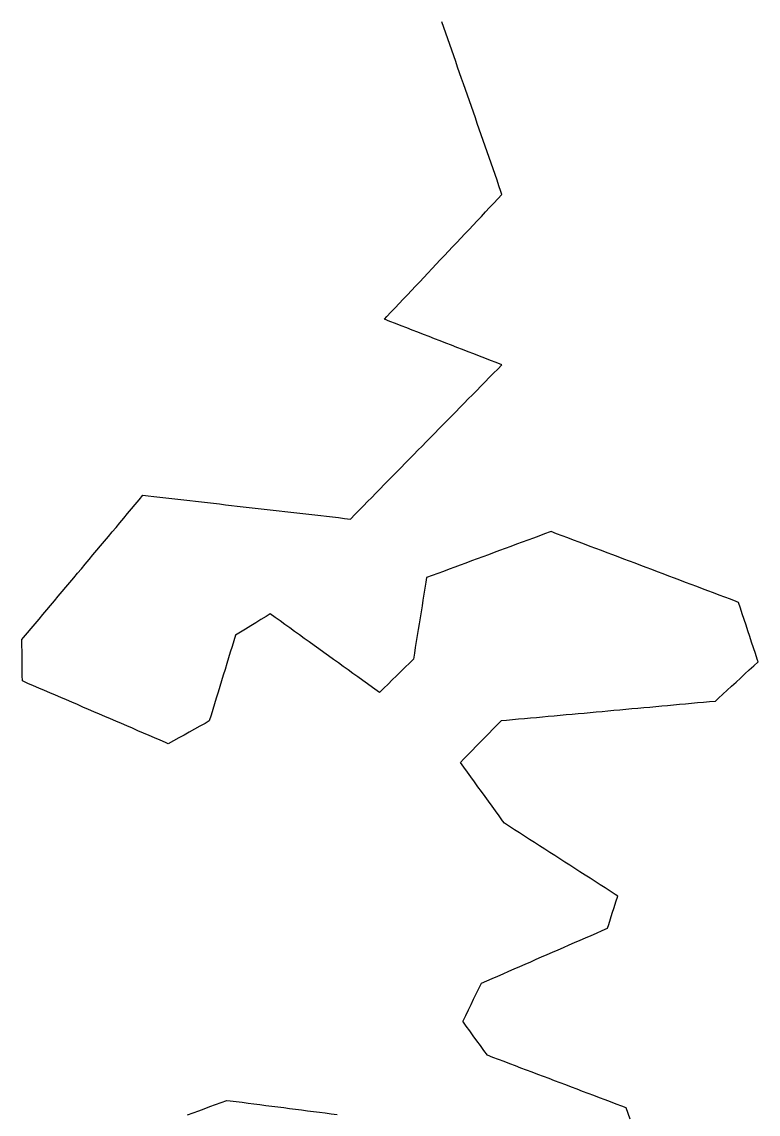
# Model space of a CAD drawing. Header units: millimetres. Extents: x 32 to 3054, y 42 to 5568.
# Drawn here: x 2505.1 to 2628, y 2960.9 to 3143.1 of the extents above; entities that cross this region are included whole.
import ezdxf

# ---------------------------------------------------------------- set-up
doc = ezdxf.new("R2010")
doc.units = ezdxf.units.MM
doc.layers.add('ALL_ISLANDS', color=7, linetype='Continuous')
doc.layers.add('OUTLINE_ISLAND_01', color=7, linetype='Continuous')

msp = doc.modelspace()

# ---------------------------------------------------------------- linework, layer by layer
at = {"layer": 'ALL_ISLANDS'}
for points in [[(2606.6244, 2960.0266), (2606.2827, 2960.9664), (2605.941, 2961.9062), (2605.2216, 2962.1784), (2604.2863, 2962.5324), (2603.351, 2962.8863), (2602.4157, 2963.2402), (2601.4805, 2963.5941), (2600.5452, 2963.9481), (2599.6099, 2964.302), (2598.6746, 2964.6559), (2597.7394, 2965.0098), (2596.8041, 2965.3637), (2595.8688, 2965.7177), (2594.9335, 2966.0716), (2593.9983, 2966.4255), (2593.063, 2966.7794), (2592.1277, 2967.1334), (2591.1924, 2967.4873), (2590.2572, 2967.8412), (2589.3219, 2968.1951), (2588.3866, 2968.549), (2587.4513, 2968.903), (2586.5161, 2969.2569), (2585.5808, 2969.6108), (2584.6455, 2969.9647), (2583.7103, 2970.3187), (2582.775, 2970.6726), (2582.7731, 2970.6751), (2582.1872, 2971.4855), (2581.6012, 2972.2958), (2581.0153, 2973.1062), (2580.4293, 2973.9165), (2579.8434, 2974.7269), (2579.2574, 2975.5372), (2578.6714, 2976.3475), (2578.7181, 2976.4421), (2579.1601, 2977.3391), (2579.6021, 2978.2362), (2580.0441, 2979.1332), (2580.4861, 2980.0302), (2580.9281, 2980.9272), (2581.3701, 2981.8242), (2581.8121, 2982.7212), (2582.6656, 2983.0928), (2583.5825, 2983.492), (2584.4994, 2983.8911), (2585.4163, 2984.2903), (2586.3331, 2984.6895), (2587.25, 2985.0886), (2588.1669, 2985.4878), (2589.0838, 2985.887), (2590.0007, 2986.2861), (2590.9175, 2986.6853), (2591.8344, 2987.0844), (2592.7513, 2987.4836), (2593.6682, 2987.8828), (2594.585, 2988.2819), (2595.5019, 2988.6811), (2596.4188, 2989.0803), (2597.3357, 2989.4794), (2598.2526, 2989.8786), (2599.1694, 2990.2778), (2600.0863, 2990.6769), (2601.0032, 2991.0761), (2601.9201, 2991.4753), (2602.837, 2991.8744), (2603.0271, 2992.4767), (2603.3281, 2993.4303), (2603.6292, 2994.3839), (2603.9302, 2995.3376), (2604.2313, 2996.2912), (2604.5323, 2997.2448), (2604.1212, 2997.5087), (2603.2798, 2998.0491), (2602.4384, 2998.5895), (2601.5969, 2999.1298), (2600.7555, 2999.6702), (2599.9141, 3000.2105), (2599.0726, 3000.7509), (2598.2312, 3001.2912), (2597.3897, 3001.8316), (2596.5483, 3002.3719), (2595.7069, 3002.9123), (2594.8654, 3003.4526), (2594.024, 3003.993), (2593.1825, 3004.5333), (2592.3411, 3005.0737), (2591.4997, 3005.614), (2590.6582, 3006.1544), (2589.8168, 3006.6947), (2588.9753, 3007.2351), (2588.1339, 3007.7754), (2587.2925, 3008.3158), (2586.451, 3008.8561), (2585.6096, 3009.3965), (2585.3078, 3009.8146), (2584.7226, 3010.6255), (2584.1374, 3011.4364), (2583.5522, 3012.2472), (2582.967, 3013.0581), (2582.3817, 3013.869), (2581.7965, 3014.6799), (2581.2113, 3015.4908), (2580.6261, 3016.3016), (2580.0409, 3017.1125), (2579.4557, 3017.9234), (2578.8705, 3018.7343), (2578.2853, 3019.5452), (2578.8194, 3020.0917), (2579.5183, 3020.8069), (2580.2172, 3021.5221), (2580.9162, 3022.2373), (2581.6151, 3022.9525), (2582.314, 3023.6677), (2583.0129, 3024.3829), (2583.7119, 3025.0981), (2584.4108, 3025.8133), (2585.1097, 3026.5285), (2585.9741, 3026.6073), (2586.97, 3026.6981), (2587.9658, 3026.7889), (2588.9617, 3026.8797), (2589.9576, 3026.9705), (2590.9534, 3027.0613), (2591.9493, 3027.1521), (2592.9452, 3027.2429), (2593.941, 3027.3337), (2594.9369, 3027.4245), (2595.9328, 3027.5153), (2596.9286, 3027.6062), (2597.9245, 3027.697), (2598.9204, 3027.7878), (2599.9162, 3027.8786), (2600.9121, 3027.9694), (2601.908, 3028.0602), (2602.9038, 3028.151), (2603.8997, 3028.2418), (2604.8956, 3028.3326), (2605.8915, 3028.4234), (2606.8873, 3028.5142), (2607.8832, 3028.605), (2608.8791, 3028.6958), (2609.8749, 3028.7866), (2610.8708, 3028.8774), (2611.8667, 3028.9682), (2612.8625, 3029.059), (2613.8584, 3029.1498), (2614.8543, 3029.2407), (2615.8501, 3029.3315), (2616.846, 3029.4223), (2617.8419, 3029.5131), (2618.8377, 3029.6039), (2619.8336, 3029.6947), (2620.8295, 3029.7855), (2621.3314, 3030.2458), (2622.0684, 3030.9217), (2622.8053, 3031.5976), (2623.5423, 3032.2736), (2624.2793, 3032.9495), (2625.0163, 3033.6254), (2625.7532, 3034.3013), (2626.4902, 3034.9772), (2627.2272, 3035.6531), (2627.9642, 3036.3291), (2627.8229, 3036.756), (2627.5088, 3037.7053), (2627.1947, 3038.6547), (2626.8805, 3039.6041), (2626.5664, 3040.5535), (2626.2523, 3041.5029), (2625.9382, 3042.4523), (2625.6241, 3043.4016), (2625.3099, 3044.351), (2624.9958, 3045.3004), (2624.6817, 3046.2498), (2624.2678, 3046.4061), (2623.3323, 3046.7594), (2622.3968, 3047.1127), (2621.4613, 3047.466), (2620.5258, 3047.8194), (2619.5903, 3048.1727), (2618.6548, 3048.526), (2617.7193, 3048.8793), (2616.7838, 3049.2326), (2615.8483, 3049.5859), (2614.9128, 3049.9393), (2613.9773, 3050.2926), (2613.0418, 3050.6459), (2612.1063, 3050.9992), (2611.1708, 3051.3525), (2610.2353, 3051.7059), (2609.2998, 3052.0592), (2608.3643, 3052.4125), (2607.4288, 3052.7658), (2606.4933, 3053.1191), (2605.5578, 3053.4724), (2604.6223, 3053.8258), (2603.6868, 3054.1791), (2602.7513, 3054.5324), (2601.8158, 3054.8857), (2600.8803, 3055.239), (2599.9448, 3055.5924), (2599.0092, 3055.9457), (2598.0737, 3056.299), (2597.1382, 3056.6523), (2596.2027, 3057.0056), (2595.2672, 3057.3589), (2594.3317, 3057.7123), (2593.3962, 3058.0656), (2593.2642, 3058.0167), (2592.3264, 3057.6695), (2591.3886, 3057.3223), (2590.4508, 3056.9752), (2589.513, 3056.628), (2588.5752, 3056.2808), (2587.6374, 3055.9337), (2586.6995, 3055.5865), (2585.7617, 3055.2393), (2584.8239, 3054.8922), (2583.8861, 3054.545), (2582.9483, 3054.1978), (2582.0105, 3053.8507), (2581.0727, 3053.5035), (2580.1349, 3053.1563), (2579.1971, 3052.8091), (2578.2593, 3052.462), (2577.3215, 3052.1148), (2576.3837, 3051.7676), (2575.4459, 3051.4205), (2574.5081, 3051.0733), (2573.5703, 3050.7261), (2572.6325, 3050.379), (2572.5063, 3049.5981), (2572.3466, 3048.6109), (2572.187, 3047.6237), (2572.0274, 3046.6366), (2571.8678, 3045.6494), (2571.7081, 3044.6622), (2571.5485, 3043.675), (2571.3889, 3042.6878), (2571.2293, 3041.7007), (2571.0696, 3040.7135), (2570.91, 3039.7263), (2570.7504, 3038.7391), (2570.5908, 3037.7519), (2570.4311, 3036.7648), (2569.7634, 3036.1097), (2569.0495, 3035.4093), (2568.3357, 3034.709), (2567.6219, 3034.0087), (2566.908, 3033.3084), (2566.1942, 3032.6081), (2565.4804, 3031.9078), (2564.7665, 3031.2075), (2564.4015, 3031.4702), (2563.5899, 3032.0545), (2562.7783, 3032.6387), (2561.9667, 3033.2229), (2561.1551, 3033.8071), (2560.3435, 3034.3914), (2559.5319, 3034.9756), (2558.7204, 3035.5598), (2557.9088, 3036.1441), (2557.0972, 3036.7283), (2556.2856, 3037.3125), (2555.474, 3037.8967), (2554.6624, 3038.481), (2553.8508, 3039.0652), (2553.0392, 3039.6494), (2552.2276, 3040.2336), (2551.416, 3040.8179), (2550.6044, 3041.4021), (2549.7929, 3041.9863), (2548.9813, 3042.5705), (2548.1697, 3043.1548), (2547.3581, 3043.739), (2546.5465, 3044.3232), (2545.8466, 3043.8941), (2544.9941, 3043.3713), (2544.1416, 3042.8486), (2543.2891, 3042.3259), (2542.4366, 3041.8032), (2541.5841, 3041.2804), (2540.7316, 3040.7577), (2540.4543, 3039.8474), (2540.1629, 3038.8908), (2539.8714, 3037.9342), (2539.58, 3036.9776), (2539.2886, 3036.021), (2538.9972, 3035.0645), (2538.7058, 3034.1079), (2538.4144, 3033.1513), (2538.123, 3032.1947), (2537.8315, 3031.2381), (2537.5401, 3030.2815), (2537.2487, 3029.3249), (2536.9573, 3028.3683), (2536.6659, 3027.4117), (2536.3745, 3026.4551), (2535.6536, 3026.0555), (2534.7789, 3025.5708), (2533.9043, 3025.086), (2533.0296, 3024.6013), (2532.1549, 3024.1165), (2531.2803, 3023.6318), (2530.4056, 3023.147), (2529.531, 3022.6623), (2529.0645, 3022.8629), (2528.1458, 3023.2578), (2527.2271, 3023.6528), (2526.3084, 3024.0478), (2525.3897, 3024.4427), (2524.471, 3024.8377), (2523.5523, 3025.2327), (2522.6336, 3025.6276), (2521.7149, 3026.0226), (2520.7962, 3026.4176), (2519.8775, 3026.8125), (2518.9588, 3027.2075), (2518.0401, 3027.6025), (2517.1214, 3027.9974), (2516.2027, 3028.3924), (2515.284, 3028.7874), (2514.3653, 3029.1823), (2513.4466, 3029.5773), (2512.5279, 3029.9722), (2511.6092, 3030.3672), (2510.6905, 3030.7622), (2509.7719, 3031.1571), (2508.8532, 3031.5521), (2507.9345, 3031.9471), (2507.0158, 3032.342), (2506.0971, 3032.737), (2505.1784, 3033.132), (2505.1667, 3034.0259), (2505.1536, 3035.0258), (2505.1405, 3036.0258), (2505.1274, 3037.0257), (2505.1143, 3038.0256), (2505.1012, 3039.0255), (2505.0881, 3040.0254), (2505.3844, 3040.3787), (2506.027, 3041.1449), (2506.6697, 3041.911), (2507.3123, 3042.6772), (2507.955, 3043.4434), (2508.5976, 3044.2095), (2509.2402, 3044.9757), (2509.8829, 3045.7419), (2510.5255, 3046.5081), (2511.1682, 3047.2742), (2511.8108, 3048.0404), (2512.4534, 3048.8066), (2513.0961, 3049.5727), (2513.7387, 3050.3389), (2514.3813, 3051.1051), (2515.024, 3051.8712), (2515.6666, 3052.6374), (2516.3093, 3053.4036), (2516.9519, 3054.1697), (2517.5945, 3054.9359), (2518.2372, 3055.7021), (2518.8798, 3056.4683), (2519.5225, 3057.2344), (2520.1651, 3058.0006), (2520.8077, 3058.7668), (2521.4504, 3059.5329), (2522.093, 3060.2991), (2522.7357, 3061.0653), (2523.3783, 3061.8314), (2524.0209, 3062.5976), (2524.6636, 3063.3638), (2525.3062, 3064.1299), (2526.1465, 3064.0334), (2527.14, 3063.9194), (2528.1335, 3063.8053), (2529.127, 3063.6912), (2530.1204, 3063.5771), (2531.1139, 3063.463), (2532.1074, 3063.349), (2533.1008, 3063.2349), (2534.0943, 3063.1208), (2535.0878, 3063.0067), (2536.0813, 3062.8926), (2537.0747, 3062.7786), (2538.0682, 3062.6645), (2539.0617, 3062.5504), (2540.0551, 3062.4363), (2541.0486, 3062.3222), (2542.0421, 3062.2082), (2543.0356, 3062.0941), (2544.029, 3061.98), (2545.0225, 3061.8659), (2546.016, 3061.7518), (2547.0094, 3061.6378), (2548.0029, 3061.5237), (2548.9964, 3061.4096), (2549.9899, 3061.2955), (2550.9833, 3061.1814), (2551.9768, 3061.0673), (2552.9703, 3060.9533), (2553.9637, 3060.8392), (2554.9572, 3060.7251), (2555.9507, 3060.611), (2556.9442, 3060.4969), (2557.9376, 3060.3829), (2558.9311, 3060.2688), (2559.9246, 3060.1547), (2559.975, 3060.206), (2560.6755, 3060.9197), (2561.3761, 3061.6333), (2562.0766, 3062.3469), (2562.7772, 3063.0605), (2563.4777, 3063.7741), (2564.1782, 3064.4877), (2564.8788, 3065.2013), (2565.5793, 3065.9149), (2566.2799, 3066.6285), (2566.9804, 3067.3421), (2567.681, 3068.0558), (2568.3815, 3068.7694), (2569.082, 3069.483), (2569.7826, 3070.1966), (2570.4831, 3070.9102), (2571.1837, 3071.6238), (2571.8842, 3072.3374), (2572.5848, 3073.051), (2573.2853, 3073.7646), (2573.9859, 3074.4782), (2574.6864, 3075.1919), (2575.3869, 3075.9055), (2576.0875, 3076.6191), (2576.788, 3077.3327), (2577.4886, 3078.0463), (2578.1891, 3078.7599), (2578.8897, 3079.4735), (2579.5902, 3080.1871), (2580.2907, 3080.9007), (2580.9913, 3081.6143), (2581.6918, 3082.3279), (2582.3924, 3083.0416), (2583.0929, 3083.7552), (2583.7935, 3084.4688), (2584.494, 3085.1824), (2585.1946, 3085.896), (2585.1661, 3085.907), (2584.2337, 3086.2685), (2583.3013, 3086.63), (2582.3689, 3086.9914), (2581.4366, 3087.3529), (2580.5042, 3087.7144), (2579.5718, 3088.0758), (2578.6394, 3088.4373), (2577.707, 3088.7988), (2576.7746, 3089.1603), (2575.8423, 3089.5217), (2574.9099, 3089.8832), (2573.9775, 3090.2447), (2573.0451, 3090.6061), (2572.1127, 3090.9676), (2571.1803, 3091.3291), (2570.248, 3091.6905), (2569.3156, 3092.052), (2568.3832, 3092.4135), (2567.4508, 3092.775), (2566.5184, 3093.1364), (2565.586, 3093.4979), (2565.9983, 3093.9347), (2566.6846, 3094.6619), (2567.371, 3095.3892), (2568.0574, 3096.1164), (2568.7437, 3096.8437), (2569.4301, 3097.5709), (2570.1165, 3098.2982), (2570.8028, 3099.0254), (2571.4892, 3099.7527), (2572.1756, 3100.4799), (2572.8619, 3101.2072), (2573.5483, 3101.9345), (2574.2347, 3102.6617), (2574.921, 3103.389), (2575.6074, 3104.1162), (2576.2938, 3104.8435), (2576.9802, 3105.5707), (2577.6665, 3106.298), (2578.3529, 3107.0252), (2579.0393, 3107.7525), (2579.7256, 3108.4797), (2580.412, 3109.207), (2581.0984, 3109.9342), (2581.7847, 3110.6615), (2582.4711, 3111.3888), (2583.1575, 3112.116), (2583.8438, 3112.8433), (2584.5302, 3113.5705), (2585.2166, 3114.2978), (2585.0419, 3114.7999), (2584.7135, 3115.7445), (2584.385, 3116.689), (2584.0565, 3117.6335), (2583.728, 3118.578), (2583.3996, 3119.5225), (2583.0711, 3120.467), (2582.7426, 3121.4115), (2582.4141, 3122.356), (2582.0857, 3123.3006), (2581.7572, 3124.2451), (2581.4287, 3125.1896), (2581.1003, 3126.1341), (2580.7718, 3127.0786), (2580.4433, 3128.0231), (2580.1148, 3128.9676), (2579.7864, 3129.9121), (2579.4579, 3130.8567), (2579.1294, 3131.8012), (2578.8009, 3132.7457), (2578.4725, 3133.6902), (2578.144, 3134.6347), (2577.8155, 3135.5792), (2577.487, 3136.5237), (2577.1586, 3137.4683), (2576.8301, 3138.4128), (2576.5016, 3139.3573), (2576.1731, 3140.3018), (2575.8447, 3141.2463), (2575.5162, 3142.1908), (2575.1877, 3143.1353)], [(2532.7254, 2960.7155), (2533.6629, 2961.0636), (2534.6003, 2961.4118), (2535.5378, 2961.7599), (2536.4753, 2962.108), (2537.4127, 2962.4561), (2538.3502, 2962.8042), (2539.2876, 2963.1523), (2539.8617, 2963.079), (2540.8537, 2962.9523), (2541.8456, 2962.8256), (2542.8376, 2962.6988), (2543.8295, 2962.5721), (2544.8214, 2962.4454), (2545.8134, 2962.3187), (2546.8053, 2962.192), (2547.7973, 2962.0653), (2548.7892, 2961.9386), (2549.7811, 2961.8118), (2550.7731, 2961.6851), (2551.765, 2961.5584), (2552.757, 2961.4317), (2553.7489, 2961.305), (2554.7408, 2961.1783), (2555.7328, 2961.0515), (2556.7247, 2960.9248), (2557.7167, 2960.7981)]]:
    msp.add_lwpolyline(points, dxfattribs=at)
at = {"layer": 'OUTLINE_ISLAND_01'}
for points in [[(2606.6244, 2960.0266), (2606.2827, 2960.9664), (2605.941, 2961.9062), (2605.2216, 2962.1784), (2604.2863, 2962.5324), (2603.351, 2962.8863), (2602.4157, 2963.2402), (2601.4805, 2963.5941), (2600.5452, 2963.9481), (2599.6099, 2964.302), (2598.6746, 2964.6559), (2597.7394, 2965.0098), (2596.8041, 2965.3637), (2595.8688, 2965.7177), (2594.9335, 2966.0716), (2593.9983, 2966.4255), (2593.063, 2966.7794), (2592.1277, 2967.1334), (2591.1924, 2967.4873), (2590.2572, 2967.8412), (2589.3219, 2968.1951), (2588.3866, 2968.549), (2587.4513, 2968.903), (2586.5161, 2969.2569), (2585.5808, 2969.6108), (2584.6455, 2969.9647), (2583.7103, 2970.3187), (2582.775, 2970.6726), (2582.7731, 2970.6751), (2582.1872, 2971.4855), (2581.6012, 2972.2958), (2581.0153, 2973.1062), (2580.4293, 2973.9165), (2579.8434, 2974.7269), (2579.2574, 2975.5372), (2578.6714, 2976.3475), (2578.7181, 2976.4421), (2579.1601, 2977.3391), (2579.6021, 2978.2362), (2580.0441, 2979.1332), (2580.4861, 2980.0302), (2580.9281, 2980.9272), (2581.3701, 2981.8242), (2581.8121, 2982.7212), (2582.6656, 2983.0928), (2583.5825, 2983.492), (2584.4994, 2983.8911), (2585.4163, 2984.2903), (2586.3331, 2984.6895), (2587.25, 2985.0886), (2588.1669, 2985.4878), (2589.0838, 2985.887), (2590.0007, 2986.2861), (2590.9175, 2986.6853), (2591.8344, 2987.0844), (2592.7513, 2987.4836), (2593.6682, 2987.8828), (2594.585, 2988.2819), (2595.5019, 2988.6811), (2596.4188, 2989.0803), (2597.3357, 2989.4794), (2598.2526, 2989.8786), (2599.1694, 2990.2778), (2600.0863, 2990.6769), (2601.0032, 2991.0761), (2601.9201, 2991.4753), (2602.837, 2991.8744), (2603.0271, 2992.4767), (2603.3281, 2993.4303), (2603.6292, 2994.3839), (2603.9302, 2995.3376), (2604.2313, 2996.2912), (2604.5323, 2997.2448), (2604.1212, 2997.5087), (2603.2798, 2998.0491), (2602.4384, 2998.5895), (2601.5969, 2999.1298), (2600.7555, 2999.6702), (2599.9141, 3000.2105), (2599.0726, 3000.7509), (2598.2312, 3001.2912), (2597.3897, 3001.8316), (2596.5483, 3002.3719), (2595.7069, 3002.9123), (2594.8654, 3003.4526), (2594.024, 3003.993), (2593.1825, 3004.5333), (2592.3411, 3005.0737), (2591.4997, 3005.614), (2590.6582, 3006.1544), (2589.8168, 3006.6947), (2588.9753, 3007.2351), (2588.1339, 3007.7754), (2587.2925, 3008.3158), (2586.451, 3008.8561), (2585.6096, 3009.3965), (2585.3078, 3009.8146), (2584.7226, 3010.6255), (2584.1374, 3011.4364), (2583.5522, 3012.2472), (2582.967, 3013.0581), (2582.3817, 3013.869), (2581.7965, 3014.6799), (2581.2113, 3015.4908), (2580.6261, 3016.3016), (2580.0409, 3017.1125), (2579.4557, 3017.9234), (2578.8705, 3018.7343), (2578.2853, 3019.5452), (2578.8194, 3020.0917), (2579.5183, 3020.8069), (2580.2172, 3021.5221), (2580.9162, 3022.2373), (2581.6151, 3022.9525), (2582.314, 3023.6677), (2583.0129, 3024.3829), (2583.7119, 3025.0981), (2584.4108, 3025.8133), (2585.1097, 3026.5285), (2585.9741, 3026.6073), (2586.97, 3026.6981), (2587.9658, 3026.7889), (2588.9617, 3026.8797), (2589.9576, 3026.9705), (2590.9534, 3027.0613), (2591.9493, 3027.1521), (2592.9452, 3027.2429), (2593.941, 3027.3337), (2594.9369, 3027.4245), (2595.9328, 3027.5153), (2596.9286, 3027.6062), (2597.9245, 3027.697), (2598.9204, 3027.7878), (2599.9162, 3027.8786), (2600.9121, 3027.9694), (2601.908, 3028.0602), (2602.9038, 3028.151), (2603.8997, 3028.2418), (2604.8956, 3028.3326), (2605.8915, 3028.4234), (2606.8873, 3028.5142), (2607.8832, 3028.605), (2608.8791, 3028.6958), (2609.8749, 3028.7866), (2610.8708, 3028.8774), (2611.8667, 3028.9682), (2612.8625, 3029.059), (2613.8584, 3029.1498), (2614.8543, 3029.2407), (2615.8501, 3029.3315), (2616.846, 3029.4223), (2617.8419, 3029.5131), (2618.8377, 3029.6039), (2619.8336, 3029.6947), (2620.8295, 3029.7855), (2621.3314, 3030.2458), (2622.0684, 3030.9217), (2622.8053, 3031.5976), (2623.5423, 3032.2736), (2624.2793, 3032.9495), (2625.0163, 3033.6254), (2625.7532, 3034.3013), (2626.4902, 3034.9772), (2627.2272, 3035.6531), (2627.9642, 3036.3291), (2627.8229, 3036.756), (2627.5088, 3037.7053), (2627.1947, 3038.6547), (2626.8805, 3039.6041), (2626.5664, 3040.5535), (2626.2523, 3041.5029), (2625.9382, 3042.4523), (2625.6241, 3043.4016), (2625.3099, 3044.351), (2624.9958, 3045.3004), (2624.6817, 3046.2498), (2624.2678, 3046.4061), (2623.3323, 3046.7594), (2622.3968, 3047.1127), (2621.4613, 3047.466), (2620.5258, 3047.8194), (2619.5903, 3048.1727), (2618.6548, 3048.526), (2617.7193, 3048.8793), (2616.7838, 3049.2326), (2615.8483, 3049.5859), (2614.9128, 3049.9393), (2613.9773, 3050.2926), (2613.0418, 3050.6459), (2612.1063, 3050.9992), (2611.1708, 3051.3525), (2610.2353, 3051.7059), (2609.2998, 3052.0592), (2608.3643, 3052.4125), (2607.4288, 3052.7658), (2606.4933, 3053.1191), (2605.5578, 3053.4724), (2604.6223, 3053.8258), (2603.6868, 3054.1791), (2602.7513, 3054.5324), (2601.8158, 3054.8857), (2600.8803, 3055.239), (2599.9448, 3055.5924), (2599.0092, 3055.9457), (2598.0737, 3056.299), (2597.1382, 3056.6523), (2596.2027, 3057.0056), (2595.2672, 3057.3589), (2594.3317, 3057.7123), (2593.3962, 3058.0656), (2593.2642, 3058.0167), (2592.3264, 3057.6695), (2591.3886, 3057.3223), (2590.4508, 3056.9752), (2589.513, 3056.628), (2588.5752, 3056.2808), (2587.6374, 3055.9337), (2586.6995, 3055.5865), (2585.7617, 3055.2393), (2584.8239, 3054.8922), (2583.8861, 3054.545), (2582.9483, 3054.1978), (2582.0105, 3053.8507), (2581.0727, 3053.5035), (2580.1349, 3053.1563), (2579.1971, 3052.8091), (2578.2593, 3052.462), (2577.3215, 3052.1148), (2576.3837, 3051.7676), (2575.4459, 3051.4205), (2574.5081, 3051.0733), (2573.5703, 3050.7261), (2572.6325, 3050.379), (2572.5063, 3049.5981), (2572.3466, 3048.6109), (2572.187, 3047.6237), (2572.0274, 3046.6366), (2571.8678, 3045.6494), (2571.7081, 3044.6622), (2571.5485, 3043.675), (2571.3889, 3042.6878), (2571.2293, 3041.7007), (2571.0696, 3040.7135), (2570.91, 3039.7263), (2570.7504, 3038.7391), (2570.5908, 3037.7519), (2570.4311, 3036.7648), (2569.7634, 3036.1097), (2569.0495, 3035.4093), (2568.3357, 3034.709), (2567.6219, 3034.0087), (2566.908, 3033.3084), (2566.1942, 3032.6081), (2565.4804, 3031.9078), (2564.7665, 3031.2075), (2564.4015, 3031.4702), (2563.5899, 3032.0545), (2562.7783, 3032.6387), (2561.9667, 3033.2229), (2561.1551, 3033.8071), (2560.3435, 3034.3914), (2559.5319, 3034.9756), (2558.7204, 3035.5598), (2557.9088, 3036.1441), (2557.0972, 3036.7283), (2556.2856, 3037.3125), (2555.474, 3037.8967), (2554.6624, 3038.481), (2553.8508, 3039.0652), (2553.0392, 3039.6494), (2552.2276, 3040.2336), (2551.416, 3040.8179), (2550.6044, 3041.4021), (2549.7929, 3041.9863), (2548.9813, 3042.5705), (2548.1697, 3043.1548), (2547.3581, 3043.739), (2546.5465, 3044.3232), (2545.8466, 3043.8941), (2544.9941, 3043.3713), (2544.1416, 3042.8486), (2543.2891, 3042.3259), (2542.4366, 3041.8032), (2541.5841, 3041.2804), (2540.7316, 3040.7577), (2540.4543, 3039.8474), (2540.1629, 3038.8908), (2539.8714, 3037.9342), (2539.58, 3036.9776), (2539.2886, 3036.021), (2538.9972, 3035.0645), (2538.7058, 3034.1079), (2538.4144, 3033.1513), (2538.123, 3032.1947), (2537.8315, 3031.2381), (2537.5401, 3030.2815), (2537.2487, 3029.3249), (2536.9573, 3028.3683), (2536.6659, 3027.4117), (2536.3745, 3026.4551), (2535.6536, 3026.0555), (2534.7789, 3025.5708), (2533.9043, 3025.086), (2533.0296, 3024.6013), (2532.1549, 3024.1165), (2531.2803, 3023.6318), (2530.4056, 3023.147), (2529.531, 3022.6623), (2529.0645, 3022.8629), (2528.1458, 3023.2578), (2527.2271, 3023.6528), (2526.3084, 3024.0478), (2525.3897, 3024.4427), (2524.471, 3024.8377), (2523.5523, 3025.2327), (2522.6336, 3025.6276), (2521.7149, 3026.0226), (2520.7962, 3026.4176), (2519.8775, 3026.8125), (2518.9588, 3027.2075), (2518.0401, 3027.6025), (2517.1214, 3027.9974), (2516.2027, 3028.3924), (2515.284, 3028.7874), (2514.3653, 3029.1823), (2513.4466, 3029.5773), (2512.5279, 3029.9722), (2511.6092, 3030.3672), (2510.6905, 3030.7622), (2509.7719, 3031.1571), (2508.8532, 3031.5521), (2507.9345, 3031.9471), (2507.0158, 3032.342), (2506.0971, 3032.737), (2505.1784, 3033.132), (2505.1667, 3034.0259), (2505.1536, 3035.0258), (2505.1405, 3036.0258), (2505.1274, 3037.0257), (2505.1143, 3038.0256), (2505.1012, 3039.0255), (2505.0881, 3040.0254), (2505.3844, 3040.3787), (2506.027, 3041.1449), (2506.6697, 3041.911), (2507.3123, 3042.6772), (2507.955, 3043.4434), (2508.5976, 3044.2095), (2509.2402, 3044.9757), (2509.8829, 3045.7419), (2510.5255, 3046.5081), (2511.1682, 3047.2742), (2511.8108, 3048.0404), (2512.4534, 3048.8066), (2513.0961, 3049.5727), (2513.7387, 3050.3389), (2514.3813, 3051.1051), (2515.024, 3051.8712), (2515.6666, 3052.6374), (2516.3093, 3053.4036), (2516.9519, 3054.1697), (2517.5945, 3054.9359), (2518.2372, 3055.7021), (2518.8798, 3056.4683), (2519.5225, 3057.2344), (2520.1651, 3058.0006), (2520.8077, 3058.7668), (2521.4504, 3059.5329), (2522.093, 3060.2991), (2522.7357, 3061.0653), (2523.3783, 3061.8314), (2524.0209, 3062.5976), (2524.6636, 3063.3638), (2525.3062, 3064.1299), (2526.1465, 3064.0334), (2527.14, 3063.9194), (2528.1335, 3063.8053), (2529.127, 3063.6912), (2530.1204, 3063.5771), (2531.1139, 3063.463), (2532.1074, 3063.349), (2533.1008, 3063.2349), (2534.0943, 3063.1208), (2535.0878, 3063.0067), (2536.0813, 3062.8926), (2537.0747, 3062.7786), (2538.0682, 3062.6645), (2539.0617, 3062.5504), (2540.0551, 3062.4363), (2541.0486, 3062.3222), (2542.0421, 3062.2082), (2543.0356, 3062.0941), (2544.029, 3061.98), (2545.0225, 3061.8659), (2546.016, 3061.7518), (2547.0094, 3061.6378), (2548.0029, 3061.5237), (2548.9964, 3061.4096), (2549.9899, 3061.2955), (2550.9833, 3061.1814), (2551.9768, 3061.0673), (2552.9703, 3060.9533), (2553.9637, 3060.8392), (2554.9572, 3060.7251), (2555.9507, 3060.611), (2556.9442, 3060.4969), (2557.9376, 3060.3829), (2558.9311, 3060.2688), (2559.9246, 3060.1547), (2559.975, 3060.206), (2560.6755, 3060.9197), (2561.3761, 3061.6333), (2562.0766, 3062.3469), (2562.7772, 3063.0605), (2563.4777, 3063.7741), (2564.1782, 3064.4877), (2564.8788, 3065.2013), (2565.5793, 3065.9149), (2566.2799, 3066.6285), (2566.9804, 3067.3421), (2567.681, 3068.0558), (2568.3815, 3068.7694), (2569.082, 3069.483), (2569.7826, 3070.1966), (2570.4831, 3070.9102), (2571.1837, 3071.6238), (2571.8842, 3072.3374), (2572.5848, 3073.051), (2573.2853, 3073.7646), (2573.9859, 3074.4782), (2574.6864, 3075.1919), (2575.3869, 3075.9055), (2576.0875, 3076.6191), (2576.788, 3077.3327), (2577.4886, 3078.0463), (2578.1891, 3078.7599), (2578.8897, 3079.4735), (2579.5902, 3080.1871), (2580.2907, 3080.9007), (2580.9913, 3081.6143), (2581.6918, 3082.3279), (2582.3924, 3083.0416), (2583.0929, 3083.7552), (2583.7935, 3084.4688), (2584.494, 3085.1824), (2585.1946, 3085.896), (2585.1661, 3085.907), (2584.2337, 3086.2685), (2583.3013, 3086.63), (2582.3689, 3086.9914), (2581.4366, 3087.3529), (2580.5042, 3087.7144), (2579.5718, 3088.0758), (2578.6394, 3088.4373), (2577.707, 3088.7988), (2576.7746, 3089.1603), (2575.8423, 3089.5217), (2574.9099, 3089.8832), (2573.9775, 3090.2447), (2573.0451, 3090.6061), (2572.1127, 3090.9676), (2571.1803, 3091.3291), (2570.248, 3091.6905), (2569.3156, 3092.052), (2568.3832, 3092.4135), (2567.4508, 3092.775), (2566.5184, 3093.1364), (2565.586, 3093.4979), (2565.9983, 3093.9347), (2566.6846, 3094.6619), (2567.371, 3095.3892), (2568.0574, 3096.1164), (2568.7437, 3096.8437), (2569.4301, 3097.5709), (2570.1165, 3098.2982), (2570.8028, 3099.0254), (2571.4892, 3099.7527), (2572.1756, 3100.4799), (2572.8619, 3101.2072), (2573.5483, 3101.9345), (2574.2347, 3102.6617), (2574.921, 3103.389), (2575.6074, 3104.1162), (2576.2938, 3104.8435), (2576.9802, 3105.5707), (2577.6665, 3106.298), (2578.3529, 3107.0252), (2579.0393, 3107.7525), (2579.7256, 3108.4797), (2580.412, 3109.207), (2581.0984, 3109.9342), (2581.7847, 3110.6615), (2582.4711, 3111.3888), (2583.1575, 3112.116), (2583.8438, 3112.8433), (2584.5302, 3113.5705), (2585.2166, 3114.2978), (2585.0419, 3114.7999), (2584.7135, 3115.7445), (2584.385, 3116.689), (2584.0565, 3117.6335), (2583.728, 3118.578), (2583.3996, 3119.5225), (2583.0711, 3120.467), (2582.7426, 3121.4115), (2582.4141, 3122.356), (2582.0857, 3123.3006), (2581.7572, 3124.2451), (2581.4287, 3125.1896), (2581.1003, 3126.1341), (2580.7718, 3127.0786), (2580.4433, 3128.0231), (2580.1148, 3128.9676), (2579.7864, 3129.9121), (2579.4579, 3130.8567), (2579.1294, 3131.8012), (2578.8009, 3132.7457), (2578.4725, 3133.6902), (2578.144, 3134.6347), (2577.8155, 3135.5792), (2577.487, 3136.5237), (2577.1586, 3137.4683), (2576.8301, 3138.4128), (2576.5016, 3139.3573), (2576.1731, 3140.3018), (2575.8447, 3141.2463), (2575.5162, 3142.1908), (2575.1877, 3143.1353)], [(2532.7254, 2960.7155), (2533.6629, 2961.0636), (2534.6003, 2961.4118), (2535.5378, 2961.7599), (2536.4753, 2962.108), (2537.4127, 2962.4561), (2538.3502, 2962.8042), (2539.2876, 2963.1523), (2539.8617, 2963.079), (2540.8537, 2962.9523), (2541.8456, 2962.8256), (2542.8376, 2962.6988), (2543.8295, 2962.5721), (2544.8214, 2962.4454), (2545.8134, 2962.3187), (2546.8053, 2962.192), (2547.7973, 2962.0653), (2548.7892, 2961.9386), (2549.7811, 2961.8118), (2550.7731, 2961.6851), (2551.765, 2961.5584), (2552.757, 2961.4317), (2553.7489, 2961.305), (2554.7408, 2961.1783), (2555.7328, 2961.0515), (2556.7247, 2960.9248), (2557.7167, 2960.7981)]]:
    msp.add_lwpolyline(points, dxfattribs=at)

doc.saveas('drawing.dxf')
